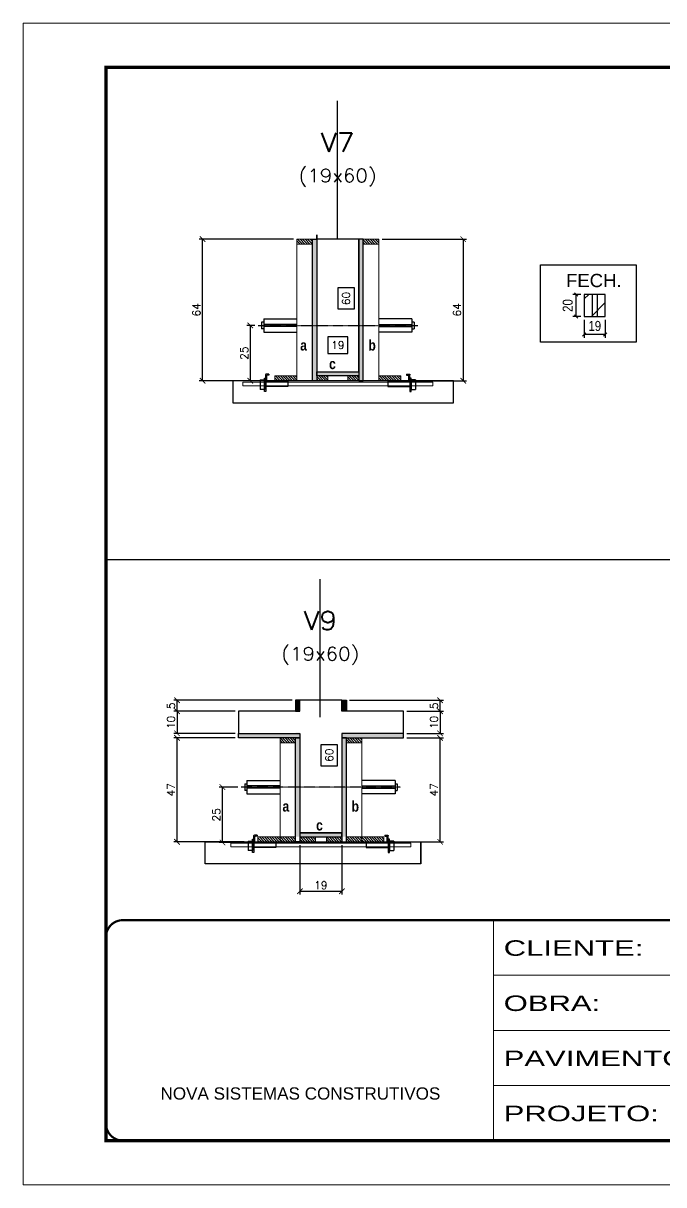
# Model space of a CAD drawing. Extents: x -10448 to -1189, y -11772 to 17235.
# Drawn here: x -8863 to -8284, y 4308 to 5358 of the extents above; entities that cross this region are included whole.
import ezdxf
from ezdxf.enums import TextEntityAlignment as Align

# ---------------------------------------------------------------- set-up
doc = ezdxf.new("R2010")
doc.units = 0
for name, pattern in [('CONTINUO', [0]), ('DASHED', [0.75, 0.5, -0.25]), ('HIDDEN', [0.375, 0.25, -0.125])]:
    doc.linetypes.add(name, pattern=pattern)
for name, color, linetype in [('5', 5, 'Continuous'), ('barrote', 251, 'Continuous'), ('COTA', 241, 'Continuous'), ('Cota Seção (2x)', 4, 'Continuous'), ('detalhes', 4, 'Continuous'), ('Painéis', 200, 'Continuous'), ('presilha', 1, 'Continuous'), ('Reaproveitamento', 251, 'Continuous'), ('SARR_2.2x7', 40, 'Continuous'), ('TENSOR', 3, 'Continuous'), ('Texto de Titulo', 7, 'Continuous'), ('Texto Qtd Sarr', 242, 'Continuous')]:
    doc.layers.add(name, color=color, linetype=linetype)
for name, color, linetype, lineweight in [('CONCRETO', 251, 'Continuous', 25), ('Folhas', 255, 'Continuous', 9), ('Hachura', 251, 'Continuous', 9), ('Madeira', 126, 'Continuous', 18), ('SARRAFO DE PRESSAO', 251, 'DASHED', 9), ('SCO-___-LAJ', 2, 'Continuous', 0), ('Texto Seção', 7, 'Continuous', 15)]:
    doc.layers.add(name, color=color, linetype=linetype, lineweight=lineweight)
doc.styles.add('ARIAL', font='arial.ttf')
doc.styles.add('COTA TECNICA-50', font='techl___.ttf', dxfattribs={"height": 9})
doc.styles.add('Romans', font='romans.shx')
doc.styles.get("Standard").update_dxf_attribs({"font": 'arial.ttf'})
doc.styles.add('TECNICA', font='techb___.ttf', dxfattribs={"height": 10})
doc.styles.add('Tecnologia', font='')
doc.styles.get('Tecnologia').set_extended_font_data('Forgotten Futurist')
doc.dimstyles.new('COTA PAINEL-50', dxfattribs={"dimtxt": 9, "dimasz": 3, "dimexe": 3, "dimexo": 3, "dimgap": 3, "dimtad": 1, "dimdec": 1, "dimzin": 12, "dimdsep": 46, "dimtxsty": 'COTA TECNICA-50', "dimblk1": 'OBLIQUE', "dimblk2": 'OBLIQUE', "dimsah": 1, "dimcen": 0.9, "dimclrd": 4, "dimclre": 4, "dimclrt": 240, "dimadec": 1, "dimazin": 3, "dimtfac": 1, "dimtdec": 1, "dimtmove": 0, "dimatfit": 3, "dimfxl": 1, "dimtolj": 1, "dimtzin": 12, "dimarcsym": 0})
doc.dimstyles.new('Cota Seção (2x)', dxfattribs={"dimtxt": 7, "dimasz": 5, "dimexe": 3, "dimexo": 3, "dimgap": 2, "dimtad": 3, "dimdec": 1, "dimlfac": 0.5, "dimzin": 12, "dimdsep": 46, "dimtxsty": 'Romans', "dimblk": 'ARCHTICK', "dimcen": 0, "dimclrd": 4, "dimclre": 4, "dimclrt": 1, "dimadec": 1, "dimazin": 3, "dimtfac": 1, "dimtdec": 1, "dimtmove": 0, "dimatfit": 3, "dimldrblk": 'OBLIQUE', "dimfxl": 1, "dimtolj": 1, "dimtzin": 12, "dimarcsym": 0})
doc.dimstyles.new('Cota Seção interna', dxfattribs={"dimtxt": 7, "dimasz": 6, "dimexe": 0.18, "dimexo": 2, "dimgap": -4, "dimtad": 3, "dimdec": 1, "dimlfac": 0.5, "dimzin": 12, "dimdsep": 46, "dimtxsty": 'Romans', "dimblk": 'ARCHTICK', "dimcen": 0.09, "dimse1": 1, "dimse2": 1, "dimsd1": 1, "dimsd2": 1, "dimclrd": 180, "dimclre": 5, "dimclrt": 1, "dimadec": 0, "dimazin": 3, "dimtfac": 1, "dimtdec": 1, "dimtofl": 0, "dimtmove": 0, "dimatfit": 3, "dimldrblk": 'ARCHTICK', "dimfxl": 1, "dimtolj": 1, "dimtzin": 0, "dimarcsym": 0})

# ---------------------------------------------------------------- blocks, each defined once
blk = doc.blocks.new('9999999999')
at = {"color": 30, "linetype": 'CONTINUO'}
for p, q in [((98564.6, 34230.2), (98564.6, 34429.4)), ((98564.6, 34379.6), (99584, 34379.6)), ((98564.6, 34329.8), (99488, 34329.8)), ((98564.6, 34280), (99488, 34280))]:
    blk.add_line(p, q, dxfattribs=at)
at = {"color": 30, "linetype": 'CONTINUO', "const_width": 2}
blk.add_lwpolyline([(99584, 34230.2), (99584, 34414.4, 0.414214), (99569, 34429.4), (98229, 34429.4, 0.414214), (98214, 34414.4), (98214, 34245.2, 0.414214), (98229, 34230.2), (99584, 34230.2)], format="xyb", dxfattribs=at)
at = {"layer": 'Folhas'}
blk.add_lwpolyline([(98139, 34190.2), (99624, 34190.2), (99624, 35240.2), (98139, 35240.2)], close=True, dxfattribs=at)
at = {"layer": 'Folhas', "color": 30, "const_width": 3}
blk.add_lwpolyline([(98214, 34230.2), (99584, 34230.2), (99584, 35200.2), (98214, 35200.2)], close=True, dxfattribs=at)
at = {"color": 7, "linetype": 'Continuous', "ltscale": 5, "style": 'ARIAL'}
blk.add_text('NOVA SISTEMAS CONSTRUTIVOS', height=11.059, dxfattribs=at).set_placement((98263.2, 34267.2))
at = {"layer": 'Folhas', "color": 7, "style": 'Tecnologia', "width": 1.5}
for s, p in [('CLIENTE:', (98573.7, 34397.2)), ('OBRA:', (98573.7, 34347.3)), ('PAVIMENTO:', (98573.7, 34297.5)), ('PROJETO:', (98573.7, 34247.7))]:
    blk.add_text(s, height=14, dxfattribs=at).set_placement(p)
blk = doc.blocks.new('_ArchTick')
at = {"color": 0, "linetype": 'ByBlock', "const_width": 0.15}
blk.add_lwpolyline([(-0.5, -0.5), (0.5, 0.5)], dxfattribs=at)
blk = doc.blocks.new('*D661')
at = {"layer": 'COTA', "color": 4, "lineweight": -2, "transparency": 16777216}
for p, q in [((-8516.3, 4712.5), (-8483.1, 4712.5)), ((-8486.1, 4618.5), (-8486.1, 4712.5)), ((-8533.9, 4618.5), (-8483.1, 4618.5))]:
    blk.add_line(p, q, dxfattribs=at)
at = {"layer": 'Defpoints', "color": 0, "transparency": 16777216}
for p in [(-8519.3, 4712.5), (-8486.1, 4712.5), (-8536.9, 4618.5)]:
    blk.add_point(p, dxfattribs=at)
at = {"layer": 'COTA', "color": 4, "lineweight": -2, "transparency": 16777216, "xscale": 5, "yscale": 5, "zscale": 5}
for p, rotation in [((-8486.1, 4712.5), 90), ((-8486.1, 4618.5), 270)]:
    blk.add_blockref('_ArchTick', p, dxfattribs=dict(at, rotation=rotation))
at = {"layer": 'COTA', "color": 1, "transparency": 16777216, "insert": (-8491.6, 4665.5), "char_height": 7, "attachment_point": 5, "rotation": 90, "style": 'Romans'}
blk.add_mtext('\\A1;47', dxfattribs=at)
blk = doc.blocks.new('_Oblique')
at = {"color": 0, "linetype": 'ByBlock', "lineweight": -2}
blk.add_line((-0.5, -0.5), (0.5, 0.5), dxfattribs=at)
blk = doc.blocks.new('*D662')
at = {"layer": 'COTA', "color": 4, "lineweight": -2, "transparency": 16777216}
for p, q in [((-8516.3, 4736.5), (-8483.1, 4736.5)), ((-8486.1, 4736.5), (-8486.1, 4716.5)), ((-8516.3, 4716.5), (-8483.1, 4716.5))]:
    blk.add_line(p, q, dxfattribs=at)
at = {"layer": 'Defpoints', "color": 0, "transparency": 16777216}
for p in [(-8519.3, 4736.5), (-8519.3, 4716.5), (-8486.1, 4716.5)]:
    blk.add_point(p, dxfattribs=at)
at = {"layer": 'COTA', "color": 4, "lineweight": -2, "transparency": 16777216, "xscale": 5, "yscale": 5, "zscale": 5}
for p, rotation in [((-8486.1, 4736.5), 90), ((-8486.1, 4716.5), 270)]:
    blk.add_blockref('_ArchTick', p, dxfattribs=dict(at, rotation=rotation))
at = {"layer": 'COTA', "color": 1, "transparency": 16777216, "insert": (-8491.6, 4726.5), "char_height": 7, "attachment_point": 5, "rotation": 90, "style": 'Romans'}
blk.add_mtext('\\A1;10', dxfattribs=at)
blk = doc.blocks.new('*D663')
at = {"layer": 'COTA', "color": 4, "lineweight": -2, "transparency": 16777216}
for p, q in [((-8671.5, 4712.5), (-8727.1, 4712.5)), ((-8724.1, 4618.5), (-8724.1, 4712.5)), ((-8663.5, 4618.5), (-8727.1, 4618.5))]:
    blk.add_line(p, q, dxfattribs=at)
at = {"layer": 'Defpoints', "color": 0, "transparency": 16777216}
for p in [(-8724.1, 4712.5), (-8668.5, 4712.5), (-8660.5, 4618.5)]:
    blk.add_point(p, dxfattribs=at)
at = {"layer": 'COTA', "color": 4, "lineweight": -2, "transparency": 16777216, "xscale": 5, "yscale": 5, "zscale": 5}
for p, rotation in [((-8724.1, 4712.5), 90), ((-8724.1, 4618.5), 270)]:
    blk.add_blockref('_ArchTick', p, dxfattribs=dict(at, rotation=rotation))
at = {"layer": 'COTA', "color": 1, "transparency": 16777216, "insert": (-8729.6, 4665.5), "char_height": 7, "attachment_point": 5, "rotation": 90, "style": 'Romans'}
blk.add_mtext('\\A1;47', dxfattribs=at)
blk = doc.blocks.new('*D664')
at = {"layer": 'Cota Seção (2x)', "color": 180, "lineweight": -2, "transparency": 16777216}
for p, q in [((-8578.9, 4706.3), (-8593.9, 4706.3)), ((-8593.9, 4706.3), (-8593.9, 4687.3)), ((-8578.9, 4687.3), (-8578.9, 4706.3)), ((-8593.9, 4687.3), (-8578.9, 4687.3))]:
    blk.add_line(p, q, dxfattribs=at)
at = {"layer": 'Defpoints', "color": 0, "transparency": 16777216}
for p in [(-8574.9, 4746.5), (-8574.9, 4746.5), (-8574.9, 4626.5)]:
    blk.add_point(p, dxfattribs=at)
at = {"layer": 'Cota Seção (2x)', "color": 1, "transparency": 16777216, "insert": (-8586.4, 4696.8), "char_height": 7, "attachment_point": 5, "rotation": 90, "style": 'Romans'}
blk.add_mtext('\\A1;60', dxfattribs=at)
blk = doc.blocks.new('PRESILHA METÁLICA 1')
at = {"layer": 'presilha'}
for p, q in [((7.5, 10.6), (7.5, 19.9)), ((12, 21), (8.6, 21)), ((9, 11.6), (9, 18.9)), ((12, 19.5), (9.6, 19.5)), ((12, 21), (12, 19.5)), ((0, 13), (6, 13)), ((0, 13), (0, 0)), ((6, 0), (0, 0)), ((6, 15.5), (7.5, 15.5)), ((6, -2.5), (6, 15.5)), ((6, 13), (6, 0)), ((7.5, 15.5), (7.5, -2.5)), ((37.5, 4.1), (7.5, 4.1)), ((37.5, 11), (9.6, 11)), ((37.5, 11), (37.5, 4.1)), ((7.5, -2.5), (6, -2.5))]:
    blk.add_line(p, q, dxfattribs=at)
for centre, radius, start, end in [((8.6, 19.9), 1.14, 90, 180), ((9.6, 18.9), 0.57, 90, 180), ((9.6, 11.6), 0.57, 180, 270)]:
    blk.add_arc(centre, radius, start, end, dxfattribs=at)
blk = doc.blocks.new('*D665')
at = {"layer": 'COTA', "color": 4, "lineweight": -2, "transparency": 16777216}
for p, q in [((-8612.9, 4615.5), (-8612.9, 4570.8)), ((-8574.9, 4615.5), (-8574.9, 4570.8)), ((-8612.9, 4573.8), (-8574.9, 4573.8))]:
    blk.add_line(p, q, dxfattribs=at)
at = {"layer": 'Defpoints', "color": 0, "transparency": 16777216}
for p in [(-8612.9, 4618.5), (-8574.9, 4618.5), (-8574.9, 4573.8)]:
    blk.add_point(p, dxfattribs=at)
at = {"layer": 'COTA', "color": 4, "lineweight": -2, "transparency": 16777216, "xscale": 5, "yscale": 5, "zscale": 5, "rotation": 180}
blk.add_blockref('_ArchTick', (-8612.9, 4573.8), dxfattribs=at)
at = {"layer": 'COTA', "color": 4, "lineweight": -2, "transparency": 16777216, "xscale": 5, "yscale": 5, "zscale": 5}
blk.add_blockref('_ArchTick', (-8574.9, 4573.8), dxfattribs=at)
at = {"layer": 'COTA', "color": 1, "transparency": 16777216, "insert": (-8593.9, 4579.3), "char_height": 7, "attachment_point": 5, "style": 'Romans'}
blk.add_mtext('\\A1;19', dxfattribs=at)
blk = doc.blocks.new('*D1739')
at = {"layer": 'COTA', "color": 4, "lineweight": -2, "transparency": 16777216}
for p, q in [((-8671.5, 4736.5), (-8727.1, 4736.5)), ((-8724.1, 4736.5), (-8724.1, 4716.5)), ((-8671.5, 4716.5), (-8727.1, 4716.5))]:
    blk.add_line(p, q, dxfattribs=at)
at = {"layer": 'Defpoints', "color": 0, "transparency": 16777216}
for p in [(-8668.5, 4736.5), (-8724.1, 4716.5), (-8668.5, 4716.5)]:
    blk.add_point(p, dxfattribs=at)
at = {"layer": 'COTA', "color": 4, "lineweight": -2, "transparency": 16777216, "xscale": 5, "yscale": 5, "zscale": 5}
for p, rotation in [((-8724.1, 4736.5), 90), ((-8724.1, 4716.5), 270)]:
    blk.add_blockref('_ArchTick', p, dxfattribs=dict(at, rotation=rotation))
at = {"layer": 'COTA', "color": 1, "transparency": 16777216, "insert": (-8729.6, 4726.5), "char_height": 7, "attachment_point": 5, "rotation": 90, "style": 'Romans'}
blk.add_mtext('\\A1;10', dxfattribs=at)
blk = doc.blocks.new('*D1740')
at = {"layer": 'COTA', "color": 4, "lineweight": -2, "transparency": 16777216}
for p, q in [((-8567.9, 4746.5), (-8483.1, 4746.5)), ((-8486.1, 4736.5), (-8486.1, 4746.5)), ((-8516.3, 4736.5), (-8483.1, 4736.5))]:
    blk.add_line(p, q, dxfattribs=at)
at = {"layer": 'Defpoints', "color": 0, "transparency": 16777216}
for p in [(-8570.9, 4746.5), (-8486.1, 4746.5), (-8519.3, 4736.5)]:
    blk.add_point(p, dxfattribs=at)
at = {"layer": 'COTA', "color": 4, "lineweight": -2, "transparency": 16777216, "xscale": 5, "yscale": 5, "zscale": 5}
for p, rotation in [((-8486.1, 4746.5), 90), ((-8486.1, 4736.5), 270)]:
    blk.add_blockref('_ArchTick', p, dxfattribs=dict(at, rotation=rotation))
at = {"layer": 'COTA', "color": 1, "transparency": 16777216, "insert": (-8491.6, 4741.5), "char_height": 7, "attachment_point": 5, "rotation": 90, "style": 'Romans'}
blk.add_mtext('\\A1;5', dxfattribs=at)
blk = doc.blocks.new('titulo1')
at = {"layer": 'Defpoints', "color": 252, "linetype": 'HIDDEN', "ltscale": 2}
blk.add_line((0, 0), (0, 125), dxfattribs=at)
at = {"layer": 'Defpoints', "style": 'Romans', "oblique": 15}
blk.add_attdef('FOLHA', text='', height=10, dxfattribs=at).set_placement((0, 15.6), align=Align.MIDDLE_CENTER)
at = {"layer": 'Texto Qtd Sarr', "color": 3, "style": 'Romans', "oblique": 15}
for tag, height, p in [('TITULO', 17, (0, 71.4)), ('SEÇÃO', 12, (0, 41.5))]:
    blk.add_attdef(tag, text='', height=height, dxfattribs=at).set_placement(p, align=Align.MIDDLE_CENTER)
blk = doc.blocks.new('*D1741')
at = {"layer": 'COTA', "color": 4, "lineweight": -2, "transparency": 16777216}
for p, q in [((-8619.9, 4746.5), (-8727.1, 4746.5)), ((-8724.1, 4736.5), (-8724.1, 4746.5)), ((-8671.5, 4736.5), (-8727.1, 4736.5))]:
    blk.add_line(p, q, dxfattribs=at)
at = {"layer": 'Defpoints', "color": 0, "transparency": 16777216}
for p in [(-8724.1, 4746.5), (-8616.9, 4746.5), (-8668.5, 4736.5)]:
    blk.add_point(p, dxfattribs=at)
at = {"layer": 'COTA', "color": 4, "lineweight": -2, "transparency": 16777216, "xscale": 5, "yscale": 5, "zscale": 5}
for p, rotation in [((-8724.1, 4746.5), 90), ((-8724.1, 4736.5), 270)]:
    blk.add_blockref('_ArchTick', p, dxfattribs=dict(at, rotation=rotation))
at = {"layer": 'COTA', "color": 1, "transparency": 16777216, "insert": (-8729.6, 4741.5), "char_height": 7, "attachment_point": 5, "rotation": 90, "style": 'Romans'}
blk.add_mtext('\\A1;5', dxfattribs=at)
blk = doc.blocks.new('*D1742')
at = {"layer": 'COTA', "color": 4, "lineweight": -2, "transparency": 16777216}
for p, q in [((-8669.2, 4668), (-8686, 4668)), ((-8683, 4617.9), (-8683, 4668)), ((-8656.4, 4617.9), (-8686, 4617.9))]:
    blk.add_line(p, q, dxfattribs=at)
at = {"layer": 'Defpoints', "color": 0, "transparency": 16777216}
for p in [(-8683, 4668), (-8666.2, 4668), (-8653.4, 4617.9)]:
    blk.add_point(p, dxfattribs=at)
at = {"layer": 'COTA', "color": 4, "lineweight": -2, "transparency": 16777216, "xscale": 5, "yscale": 5, "zscale": 5}
for p, rotation in [((-8683, 4668), 90), ((-8683, 4617.9), 270)]:
    blk.add_blockref('_ArchTick', p, dxfattribs=dict(at, rotation=rotation))
at = {"layer": 'COTA', "color": 1, "transparency": 16777216, "insert": (-8688.5, 4642.9), "char_height": 7, "attachment_point": 5, "rotation": 90, "style": 'Romans'}
blk.add_mtext('\\A1;25', dxfattribs=at)
blk = doc.blocks.new('*D826')
at = {"layer": 'COTA', "color": 4, "linetype": 'ByBlock', "lineweight": -2, "transparency": 16777216}
for p, q in [((-8355.6, 5090.3), (-8355.6, 5074.2)), ((-8336.6, 5090.3), (-8336.6, 5074.2)), ((-8336.6, 5077.2), (-8355.6, 5077.2))]:
    blk.add_line(p, q, dxfattribs=at)
at = {"layer": 'Defpoints', "color": 0, "linetype": 'ByBlock', "transparency": 16777216}
for p in [(-8355.6, 5093.3), (-8336.6, 5093.3), (-8355.6, 5077.2)]:
    blk.add_point(p, dxfattribs=at)
at = {"layer": 'COTA', "color": 4, "linetype": 'ByBlock', "lineweight": -2, "transparency": 16777216, "xscale": 3, "yscale": 3, "zscale": 3, "rotation": 180}
blk.add_blockref('_Oblique', (-8355.6, 5077.2), dxfattribs=at)
at = {"layer": 'COTA', "color": 4, "linetype": 'ByBlock', "lineweight": -2, "transparency": 16777216, "xscale": 3, "yscale": 3, "zscale": 3}
blk.add_blockref('_Oblique', (-8336.6, 5077.2), dxfattribs=at)
at = {"layer": 'COTA', "color": 240, "linetype": 'ByBlock', "transparency": 16777216, "insert": (-8346.1, 5084.8), "char_height": 9, "attachment_point": 5, "style": 'COTA TECNICA-50'}
blk.add_mtext('\\A1;19', dxfattribs=at)
blk = doc.blocks.new('*D827')
at = {"layer": 'COTA', "color": 4, "linetype": 'ByBlock', "lineweight": -2, "transparency": 16777216}
for p, q in [((-8358.6, 5113.3), (-8366, 5113.3)), ((-8363, 5093.3), (-8363, 5113.3)), ((-8358.6, 5093.3), (-8366, 5093.3))]:
    blk.add_line(p, q, dxfattribs=at)
at = {"layer": 'Defpoints', "color": 0, "linetype": 'ByBlock', "transparency": 16777216}
for p in [(-8363, 5113.3), (-8355.6, 5113.3), (-8355.6, 5093.3)]:
    blk.add_point(p, dxfattribs=at)
at = {"layer": 'COTA', "color": 4, "linetype": 'ByBlock', "lineweight": -2, "transparency": 16777216, "xscale": 3, "yscale": 3, "zscale": 3}
for p, rotation in [((-8363, 5113.3), 90), ((-8363, 5093.3), 270)]:
    blk.add_blockref('_Oblique', p, dxfattribs=dict(at, rotation=rotation))
at = {"layer": 'COTA', "color": 240, "linetype": 'ByBlock', "transparency": 16777216, "insert": (-8370.6, 5103.3), "char_height": 9, "attachment_point": 5, "rotation": 90, "style": 'COTA TECNICA-50'}
blk.add_mtext('\\A1;20', dxfattribs=at)
blk = doc.blocks.new('*D828')
at = {"layer": 'COTA', "color": 4, "lineweight": -2, "transparency": 16777216}
for p, q in [((-8618.6, 5163.3), (-8704, 5163.3)), ((-8701, 5035.3), (-8701, 5163.3)), ((-8638.6, 5035.3), (-8704, 5035.3))]:
    blk.add_line(p, q, dxfattribs=at)
at = {"layer": 'Defpoints', "color": 0, "transparency": 16777216}
for p in [(-8701, 5163.3), (-8615.6, 5163.3), (-8635.6, 5035.3)]:
    blk.add_point(p, dxfattribs=at)
at = {"layer": 'COTA', "color": 4, "lineweight": -2, "transparency": 16777216, "xscale": 5, "yscale": 5, "zscale": 5}
for p, rotation in [((-8701, 5163.3), 90), ((-8701, 5035.3), 270)]:
    blk.add_blockref('_ArchTick', p, dxfattribs=dict(at, rotation=rotation))
at = {"layer": 'COTA', "color": 1, "transparency": 16777216, "insert": (-8706.5, 5099.3), "char_height": 7, "attachment_point": 5, "rotation": 90, "style": 'Romans'}
blk.add_mtext('\\A1;64', dxfattribs=at)
blk = doc.blocks.new('*D829')
at = {"layer": 'Cota Seção (2x)', "color": 180, "lineweight": -2, "transparency": 16777216}
for p, q in [((-8563.6, 5119.2), (-8578.6, 5119.2)), ((-8578.6, 5119.2), (-8578.6, 5100.2)), ((-8563.6, 5100.2), (-8563.6, 5119.2)), ((-8578.6, 5100.2), (-8563.6, 5100.2))]:
    blk.add_line(p, q, dxfattribs=at)
at = {"layer": 'Defpoints', "color": 0, "transparency": 16777216}
for p in [(-8597.6, 5163.3), (-8559.6, 5163.3), (-8597.6, 5043.3)]:
    blk.add_point(p, dxfattribs=at)
at = {"layer": 'Cota Seção (2x)', "color": 1, "transparency": 16777216, "insert": (-8571.1, 5109.7), "char_height": 7, "attachment_point": 5, "rotation": 90, "style": 'Romans'}
blk.add_mtext('\\A1;60', dxfattribs=at)
blk = doc.blocks.new('*D830')
at = {"layer": 'COTA', "color": 4, "lineweight": -2, "transparency": 16777216}
for p, q in [((-8538.6, 5163.3), (-8462.2, 5163.3)), ((-8465.2, 5163.3), (-8465.2, 5035.3)), ((-8518.6, 5035.3), (-8462.2, 5035.3))]:
    blk.add_line(p, q, dxfattribs=at)
at = {"layer": 'Defpoints', "color": 0, "transparency": 16777216}
for p in [(-8541.6, 5163.3), (-8521.6, 5035.3), (-8465.2, 5035.3)]:
    blk.add_point(p, dxfattribs=at)
at = {"layer": 'COTA', "color": 4, "lineweight": -2, "transparency": 16777216, "xscale": 5, "yscale": 5, "zscale": 5}
for p, rotation in [((-8465.2, 5163.3), 90), ((-8465.2, 5035.3), 270)]:
    blk.add_blockref('_ArchTick', p, dxfattribs=dict(at, rotation=rotation))
at = {"layer": 'COTA', "color": 1, "transparency": 16777216, "insert": (-8470.7, 5099.3), "char_height": 7, "attachment_point": 5, "rotation": 90, "style": 'Romans'}
blk.add_mtext('\\A1;64', dxfattribs=at)
blk = doc.blocks.new('*D1925')
at = {"layer": 'COTA', "color": 4, "lineweight": -2, "transparency": 16777216}
for p, q in [((-8653.6, 5085.3), (-8660.8, 5085.3)), ((-8657.8, 5085.3), (-8657.8, 5035.3)), ((-8653.6, 5035.3), (-8660.8, 5035.3))]:
    blk.add_line(p, q, dxfattribs=at)
at = {"layer": 'Defpoints', "color": 0, "transparency": 16777216}
for p in [(-8650.6, 5085.3), (-8657.8, 5035.3), (-8650.6, 5035.3)]:
    blk.add_point(p, dxfattribs=at)
at = {"layer": 'COTA', "color": 4, "lineweight": -2, "transparency": 16777216, "xscale": 5, "yscale": 5, "zscale": 5}
for p, rotation in [((-8657.8, 5085.3), 90), ((-8657.8, 5035.3), 270)]:
    blk.add_blockref('_ArchTick', p, dxfattribs=dict(at, rotation=rotation))
at = {"layer": 'COTA', "color": 1, "transparency": 16777216, "insert": (-8663.3, 5060.3), "char_height": 7, "attachment_point": 5, "rotation": 90, "style": 'Romans'}
blk.add_mtext('\\A1;25', dxfattribs=at)
blk = doc.blocks.new('*D1926')
at = {"layer": 'Cota Seção (2x)', "color": 180, "lineweight": -2, "transparency": 16777216}
for p, q in [((-8569.6, 5075), (-8587.6, 5075)), ((-8587.6, 5075), (-8587.6, 5060)), ((-8569.6, 5060), (-8569.6, 5075)), ((-8587.6, 5060), (-8569.6, 5060))]:
    blk.add_line(p, q, dxfattribs=at)
at = {"layer": 'Defpoints', "color": 0, "transparency": 16777216}
for p in [(-8597.6, 5056), (-8597.6, 5043.3), (-8559.6, 5043.3)]:
    blk.add_point(p, dxfattribs=at)
at = {"layer": 'Cota Seção (2x)', "color": 1, "transparency": 16777216, "insert": (-8578.6, 5067.5), "char_height": 7, "attachment_point": 5, "style": 'Romans'}
blk.add_mtext('\\A1;19', dxfattribs=at)

msp = doc.modelspace()

# ---------------------------------------------------------------- hatches: boundary and pattern name
at = {"layer": 'Hachura'}
h = msp.add_hatch(dxfattribs=at)
h.set_pattern_fill('ANSI31', color=256, scale=0.5, angle=90, style=0)
h.set_pattern_definition([(135, (-31466.2491, 13466.5162), (-1.12253202, -1.12253202), [])])
h.paths.add_polyline_path([(-8615.63, 5163.27), (-8615.63, 5158.87), (-8601.63, 5158.87), (-8601.63, 5163.27)])
h = msp.add_hatch(color=256, dxfattribs=at)
h.dxf.hatch_style = 1
h.paths.add_polyline_path([(-8601.63, 5163.27), (-8597.63, 5163.27), (-8597.63, 5035.27), (-8601.63, 5035.27)])
h = msp.add_hatch(color=256, dxfattribs=at)
h.dxf.hatch_style = 1
h.paths.add_polyline_path([(-8555.63, 5163.27), (-8559.63, 5163.27), (-8559.63, 5035.27), (-8555.63, 5035.27)])
h = msp.add_hatch(dxfattribs=at)
h.set_pattern_fill('ANSI31', color=256, scale=0.5, angle=270, style=0)
h.set_pattern_definition([(315, (14512.9912, -3321.9713), (1.12253202, 1.12253202), [])])
h.paths.add_polyline_path([(-8541.63, 5163.27), (-8541.63, 5158.87), (-8555.63, 5158.87), (-8555.63, 5163.27)])
h = msp.add_hatch(color=256, dxfattribs=at)
h.dxf.hatch_style = 1
h.paths.add_polyline_path([(-8597.63, 5039.67), (-8597.63, 5043.27), (-8559.63, 5043.27), (-8559.63, 5039.67)])
h = msp.add_hatch(dxfattribs=at)
h.set_pattern_fill('ANSI31', color=256, scale=0.5, angle=270, style=0)
h.set_pattern_definition([(315, (14348.9912, -3194.3713), (1.12253202, 1.12253202), [])])
h.paths.add_polyline_path([(-8635.63, 5035.27), (-8635.63, 5039.67), (-8615.63, 5039.67), (-8615.63, 5035.27)])
h = msp.add_hatch(dxfattribs=at)
h.set_pattern_fill('ANSI31', color=256, scale=0.5, angle=270, style=0)
h.set_pattern_definition([(315, (14358.9912, -3194.3713), (1.12253202, 1.12253202), [])])
h.paths.add_polyline_path([(-8597.63, 5035.27), (-8597.63, 5039.67), (-8587.63, 5039.67), (-8587.63, 5035.27)])
h = msp.add_hatch(dxfattribs=at)
h.set_pattern_fill('ANSI31', color=256, scale=0.5, angle=270, style=0)
h.set_pattern_definition([(315, (14334.9912, -3194.3713), (1.12253202, 1.12253202), [])])
h.paths.add_polyline_path([(-8569.63, 5035.27), (-8569.63, 5039.67), (-8559.63, 5039.67), (-8559.63, 5035.27)])
h = msp.add_hatch(dxfattribs=at)
h.set_pattern_fill('ANSI31', color=256, scale=0.5, angle=270, style=0)
h.set_pattern_definition([(315, (14368.9912, -3194.3713), (1.12253202, 1.12253202), [])])
h.paths.add_polyline_path([(-8521.63, 5035.27), (-8521.63, 5039.67), (-8541.63, 5039.67), (-8541.63, 5035.27)])
h = msp.add_hatch(color=256, dxfattribs=at)
h.dxf.hatch_style = 1
h.paths.add_polyline_path([(-8612.87, 4746.51), (-8616.87, 4746.51), (-8616.87, 4736.51), (-8612.87, 4736.51)])
h = msp.add_hatch(color=256, dxfattribs=at)
h.dxf.hatch_style = 1
h.paths.add_polyline_path([(-8574.87, 4746.51), (-8570.87, 4746.51), (-8570.87, 4736.51), (-8574.87, 4736.51)])
h = msp.add_hatch(color=256, dxfattribs=at)
h.dxf.hatch_style = 1
h.paths.add_polyline_path([(-8668.47, 4712.51), (-8668.47, 4716.51), (-8612.87, 4716.51), (-8612.87, 4712.51)])
h = msp.add_hatch(color=256, dxfattribs=at)
h.dxf.hatch_style = 1
h.paths.add_polyline_path([(-8616.87, 4717.11), (-8612.87, 4717.11), (-8612.87, 4623.11), (-8616.87, 4623.11)])
h = msp.add_hatch(color=256, dxfattribs=at)
h.dxf.hatch_style = 1
h.paths.add_polyline_path([(-8570.87, 4717.11), (-8574.87, 4717.11), (-8574.87, 4623.11), (-8570.87, 4623.11)])
h = msp.add_hatch(color=256, dxfattribs=at)
h.dxf.hatch_style = 1
h.paths.add_polyline_path([(-8519.27, 4712.51), (-8519.27, 4716.51), (-8574.87, 4716.51), (-8574.87, 4712.51)])
h = msp.add_hatch(dxfattribs=at)
h.set_pattern_fill('ANSI31', color=256, scale=0.5, angle=270, style=0)
h.set_pattern_definition([(315, (14346.5518, -3521.538), (1.12253202, 1.12253202), [])])
h.paths.add_polyline_path([(-8616.87, 4708.11), (-8616.87, 4712.51), (-8630.87, 4712.51), (-8630.87, 4708.11)])
h = msp.add_hatch(dxfattribs=at)
h.set_pattern_fill('ANSI31', color=256, scale=0.5, angle=270, style=0)
h.set_pattern_definition([(315, (14337.7518, -3521.538), (1.12253202, 1.12253202), [])])
h.paths.add_polyline_path([(-8570.87, 4708.11), (-8570.87, 4712.51), (-8556.87, 4712.51), (-8556.87, 4708.11)])
h = msp.add_hatch(dxfattribs=at)
h.set_pattern_fill('ANSI31', color=256, scale=0.5, angle=270, style=0)
h.set_pattern_definition([(315, (14352.5518, -3611.138), (1.12253202, 1.12253202), [])])
h.paths.add_polyline_path([(-8650.87, 4618.51), (-8650.87, 4622.91), (-8630.87, 4622.91), (-8630.87, 4618.51)])
h = msp.add_hatch(dxfattribs=at)
h.set_pattern_fill('ANSI31', color=256, scale=0.5, angle=270, style=0)
h.set_pattern_definition([(315, (14346.5518, -3611.138), (1.12253202, 1.12253202), [])])
h.paths.add_polyline_path([(-8616.87, 4618.51), (-8616.87, 4622.91), (-8630.87, 4622.91), (-8630.87, 4618.51)])
h = msp.add_hatch(color=256, dxfattribs=at)
h.dxf.hatch_style = 1
h.paths.add_polyline_path([(-8574.87, 4622.91), (-8574.87, 4626.51), (-8612.87, 4626.51), (-8612.87, 4622.91)])
h = msp.add_hatch(dxfattribs=at)
h.set_pattern_fill('ANSI31', color=256, scale=0.5, angle=270, style=0)
h.set_pattern_definition([(315, (14319.7518, -3611.138), (1.12253202, 1.12253202), [])])
h.paths.add_polyline_path([(-8598.87, 4618.51), (-8598.87, 4622.91), (-8612.87, 4622.91), (-8612.87, 4618.51)])
h = msp.add_hatch(dxfattribs=at)
h.set_pattern_fill('ANSI31', color=256, scale=0.5, angle=270, style=0)
h.set_pattern_definition([(315, (14343.7518, -3611.138), (1.12253202, 1.12253202), [])])
h.paths.add_polyline_path([(-8574.87, 4618.51), (-8574.87, 4622.91), (-8588.87, 4622.91), (-8588.87, 4618.51)])
h = msp.add_hatch(dxfattribs=at)
h.set_pattern_fill('ANSI31', color=256, scale=0.5, angle=270, style=0)
h.set_pattern_definition([(315, (14337.7518, -3611.138), (1.12253202, 1.12253202), [])])
h.paths.add_polyline_path([(-8570.87, 4618.51), (-8570.87, 4622.91), (-8556.87, 4622.91), (-8556.87, 4618.51)])
h = msp.add_hatch(dxfattribs=at)
h.set_pattern_fill('ANSI31', color=256, scale=0.5, angle=270, style=0)
h.set_pattern_definition([(315, (14334.9518, -3611.138), (1.12253202, 1.12253202), [])])
h.paths.add_polyline_path([(-8536.87, 4618.51), (-8536.87, 4622.91), (-8556.87, 4622.91), (-8556.87, 4618.51)])
at = {"layer": 'Reaproveitamento', "linetype": 'ByBlock'}
h = msp.add_hatch(dxfattribs=at)
h.set_pattern_fill('ANSI31', color=256, scale=5)
h.set_pattern_definition([(45, (-140306.021, -18426.95), (-11.2253202, 11.2253202), [])])
h.paths.add_polyline_path([(-8355.58, 5093.32), (-8336.58, 5093.32), (-8336.58, 5113.32), (-8355.58, 5113.32)])

# ---------------------------------------------------------------- linework, layer by layer
at = {"ltscale": 3}
for p, q in [((-8647.63, 5088.27), (-8647.63, 5082.27)), ((-8645.63, 5088.27), (-8647.63, 5088.27)), ((-8645.63, 5082.27), (-8647.63, 5082.27)), ((-8645.63, 5091.27), (-8645.63, 5079.27)), ((-8645.63, 5091.27), (-8615.63, 5091.27)), ((-8615.63, 5086.27), (-8645.63, 5086.27)), ((-8615.63, 5084.27), (-8645.63, 5084.27)), ((-8511.63, 5091.27), (-8541.63, 5091.27)), ((-8541.63, 5086.27), (-8511.63, 5086.27)), ((-8541.63, 5084.27), (-8511.63, 5084.27)), ((-8511.63, 5091.27), (-8511.63, 5079.27)), ((-8509.63, 5088.27), (-8511.63, 5088.27)), ((-8511.63, 5082.27), (-8509.63, 5082.27)), ((-8509.63, 5088.27), (-8509.63, 5082.27)), ((-8645.63, 5079.27), (-8615.63, 5079.27)), ((-8511.63, 5079.27), (-8541.63, 5079.27)), ((-8660.87, 4673.96), (-8660.87, 4661.96)), ((-8660.87, 4673.96), (-8630.87, 4673.96)), ((-8526.87, 4673.96), (-8556.87, 4673.96)), ((-8526.87, 4673.96), (-8526.87, 4661.96)), ((-8662.87, 4670.96), (-8662.87, 4664.96)), ((-8662.87, 4670.96), (-8660.87, 4670.96)), ((-8660.87, 4664.96), (-8662.87, 4664.96)), ((-8630.87, 4668.96), (-8660.87, 4668.96)), ((-8630.87, 4666.96), (-8660.87, 4666.96)), ((-8556.87, 4668.96), (-8526.87, 4668.96)), ((-8556.87, 4666.96), (-8526.87, 4666.96)), ((-8526.87, 4670.96), (-8524.87, 4670.96)), ((-8526.87, 4664.96), (-8524.87, 4664.96)), ((-8524.87, 4670.96), (-8524.87, 4664.96)), ((-8660.87, 4661.96), (-8630.87, 4661.96)), ((-8526.87, 4661.96), (-8556.87, 4661.96))]:
    msp.add_line(p, q, dxfattribs=at)
at = {"linetype": 'ByBlock'}
msp.add_lwpolyline([(-8395.3, 5140), (-8308.8, 5140), (-8308.8, 5070.21), (-8395.3, 5070.21)], close=True, dxfattribs=at)
at = {"layer": 'barrote'}
for points in [[(-8673.48, 5015.27), (-8473.9, 5015.27), (-8473.9, 5035.27), (-8673.48, 5035.27)], [(-8503.41, 4598.51), (-8698.6, 4598.51), (-8698.6, 4618.51), (-8503.41, 4618.51)]]:
    msp.add_lwpolyline(points, close=True, dxfattribs=at)
at = {"layer": 'CONCRETO'}
for p, q in [((-8574.87, 4746.51), (-8612.87, 4746.51)), ((-8612.87, 4736.51), (-8668.47, 4736.51)), ((-8668.47, 4736.51), (-8668.47, 4716.51)), ((-8519.27, 4736.51), (-8574.87, 4736.51)), ((-8519.27, 4716.51), (-8519.27, 4736.51)), ((-8668.47, 4716.51), (-8612.87, 4716.51)), ((-8612.87, 4716.51), (-8612.87, 4626.51)), ((-8519.27, 4716.51), (-8574.87, 4716.51)), ((-8574.87, 4716.51), (-8574.87, 4626.51)), ((-8612.87, 4626.51), (-8574.87, 4626.51)), ((-8630.87, 4618.51), (-8630.87, 4618.51)), ((-8612.87, 4618.51), (-8612.87, 4618.51)), ((-8556.87, 4618.51), (-8556.87, 4618.51))]:
    msp.add_line(p, q, dxfattribs=at)
msp.add_lwpolyline([(-8559.63, 5143.27), (-8559.63, 5163.27), (-8597.63, 5163.27), (-8597.63, 5167.27), (-8597.63, 5167.27), (-8597.63, 5043.27), (-8559.63, 5043.27), (-8559.63, 5143.27)], close=True, dxfattribs=at)
at = {"layer": 'COTA', "linetype": 'ByBlock'}
msp.add_line((-7418.28, 4873.51), (-8788.28, 4873.51), dxfattribs=at)
at = {"layer": 'detalhes', "color": 250}
msp.add_line((-8503.41, 4598.51), (-8503.41, 4618.51), dxfattribs=at)
at = {"layer": 'Madeira'}
for points in [[(-8615.63, 5163.27), (-8615.63, 5158.87), (-8601.63, 5158.87), (-8601.63, 5163.27)], [(-8615.63, 5035.27), (-8601.63, 5035.27), (-8601.63, 5163.27), (-8615.63, 5163.27)], [(-8541.63, 5163.27), (-8541.63, 5158.87), (-8555.63, 5158.87), (-8555.63, 5163.27)], [(-8541.63, 5163.27), (-8555.63, 5163.27), (-8555.63, 5035.27), (-8541.63, 5035.27)], [(-8635.63, 5035.27), (-8635.63, 5039.67), (-8615.63, 5039.67), (-8615.63, 5035.27)], [(-8597.63, 5035.27), (-8597.63, 5039.67), (-8587.63, 5039.67), (-8587.63, 5035.27)], [(-8569.63, 5035.27), (-8569.63, 5039.67), (-8559.63, 5039.67), (-8559.63, 5035.27)], [(-8521.63, 5035.27), (-8521.63, 5039.67), (-8541.63, 5039.67), (-8541.63, 5035.27)], [(-8616.87, 4708.11), (-8616.87, 4712.51), (-8630.87, 4712.51), (-8630.87, 4708.11)], [(-8616.87, 4712.51), (-8630.87, 4712.51), (-8630.87, 4618.51), (-8616.87, 4618.51)], [(-8570.87, 4708.11), (-8570.87, 4712.51), (-8556.87, 4712.51), (-8556.87, 4708.11)], [(-8570.87, 4712.51), (-8556.87, 4712.51), (-8556.87, 4618.51), (-8570.87, 4618.51)], [(-8650.87, 4618.51), (-8650.87, 4622.91), (-8630.87, 4622.91), (-8630.87, 4618.51)], [(-8616.87, 4618.51), (-8616.87, 4622.91), (-8630.87, 4622.91), (-8630.87, 4618.51)], [(-8598.87, 4618.51), (-8598.87, 4622.91), (-8612.87, 4622.91), (-8612.87, 4618.51)], [(-8574.87, 4618.51), (-8574.87, 4622.91), (-8588.87, 4622.91), (-8588.87, 4618.51)], [(-8570.87, 4618.51), (-8570.87, 4622.91), (-8556.87, 4622.91), (-8556.87, 4618.51)], [(-8536.87, 4618.51), (-8536.87, 4622.91), (-8556.87, 4622.91), (-8556.87, 4618.51)]]:
    msp.add_lwpolyline(points, close=True, dxfattribs=at)
at = {"layer": 'Painéis', "linetype": 'ByBlock'}
for p, q in [((-8355.58, 5113.32), (-8355.58, 5093.32)), ((-8336.58, 5113.32), (-8355.58, 5113.32)), ((-8336.58, 5093.32), (-8336.58, 5113.32)), ((-8355.58, 5093.32), (-8336.58, 5093.32))]:
    msp.add_line(p, q, dxfattribs=at)
at = {"layer": 'Painéis'}
for points in [[(-8601.63, 5163.27), (-8597.63, 5163.27), (-8597.63, 5035.27), (-8601.63, 5035.27)], [(-8555.63, 5163.27), (-8559.63, 5163.27), (-8559.63, 5035.27), (-8555.63, 5035.27)], [(-8597.63, 5039.67), (-8597.63, 5043.27), (-8559.63, 5043.27), (-8559.63, 5039.67)], [(-8612.87, 4746.51), (-8616.87, 4746.51), (-8616.87, 4736.51), (-8612.87, 4736.51)], [(-8574.87, 4746.51), (-8570.87, 4746.51), (-8570.87, 4736.51), (-8574.87, 4736.51)], [(-8668.47, 4712.51), (-8668.47, 4716.51), (-8612.87, 4716.51), (-8612.87, 4712.51)], [(-8519.27, 4712.51), (-8519.27, 4716.51), (-8574.87, 4716.51), (-8574.87, 4712.51)], [(-8616.87, 4712.51), (-8612.87, 4712.51), (-8612.87, 4618.51), (-8616.87, 4618.51)], [(-8570.87, 4712.51), (-8574.87, 4712.51), (-8574.87, 4618.51), (-8570.87, 4618.51)], [(-8574.87, 4622.91), (-8574.87, 4626.51), (-8612.87, 4626.51), (-8612.87, 4622.91)]]:
    msp.add_lwpolyline(points, close=True, dxfattribs=at)
at = {"layer": 'SARR_2.2x7', "linetype": 'Continuous'}
for p, q in [((-8348.58, 5113.32), (-8348.58, 5093.32)), ((-8343.58, 5093.32), (-8343.58, 5113.32))]:
    msp.add_line(p, q, dxfattribs=at)
at = {"layer": 'SCO-___-LAJ', "color": 1}
for points in [[(-8664.48, 5033.94), (-8492.78, 5033.94), (-8492.78, 5030.74), (-8664.48, 5030.74)], [(-8512.42, 4617.17), (-8675.32, 4617.17), (-8675.32, 4613.97), (-8512.42, 4613.97)]]:
    msp.add_lwpolyline(points, close=True, dxfattribs=at)
at = {"layer": 'TENSOR', "linetype": 'HIDDEN', "ltscale": 0.5}
for p, q in [((-8650.63, 5085.27), (-8506.33, 5085.27)), ((-8521.87, 4667.96), (-8666.17, 4667.96))]:
    msp.add_line(p, q, dxfattribs=at)

# ---------------------------------------------------------------- block references
at = {"layer": 'presilha', "yscale": 0.6666666666666666, "zscale": 0.6666666666666666}
for p, xscale in [((-8648.9, 5027.31), 0.6666666666666666), ((-8508.36, 5027.31), -0.6666666666666666), ((-8659.74, 4610.54), 0.6666666666666666), ((-8528, 4610.54), -0.6666666666666666)]:
    msp.add_blockref('PRESILHA METÁLICA 1', p, dxfattribs=dict(at, xscale=xscale))
at = {"layer": 'SARRAFO DE PRESSAO', "color": 6, "linetype": 'ByBlock'}
msp.add_blockref('9999999999', (-107002.26, -29881.73), dxfattribs=at)
at = {"layer": 'Texto Seção'}
ref = msp.add_blockref('titulo1', (-8578.82, 5163.27), dxfattribs=at)
ref.add_attrib('TITULO', 'V7', dxfattribs={"layer": 'Texto de Titulo', "color": 7, "height": 17, "style": 'Romans', "width": 1.1}).set_placement((-8578.82, 5250.77), align=Align.MIDDLE_CENTER)
ref.add_attrib('SEÇÃO', '(19x60)', dxfattribs={"layer": 'Texto de Titulo', "color": 7, "height": 12, "style": 'Romans', "width": 1.1}).set_placement((-8578.82, 5220.77), align=Align.MIDDLE_CENTER)
ref = msp.add_blockref('titulo1', (-8594.49, 4731.03), dxfattribs=at)
ref.add_attrib('TITULO', 'V9', dxfattribs={"layer": 'Texto de Titulo', "color": 7, "height": 17, "style": 'Romans', "width": 1.1}).set_placement((-8594.49, 4818.53), align=Align.MIDDLE_CENTER)
ref.add_attrib('SEÇÃO', '(19x60)', dxfattribs={"layer": 'Texto de Titulo', "color": 7, "height": 12, "style": 'Romans', "width": 1.1}).set_placement((-8594.49, 4788.53), align=Align.MIDDLE_CENTER)

# ---------------------------------------------------------------- texts
at = {"layer": '5', "color": 7, "linetype": 'Continuous'}
msp.add_text('FECH.', height=12, rotation=359.99996, dxfattribs=at).set_placement((-8372.16, 5119.91))
at = {"layer": 'detalhes', "style": 'TECNICA'}
for s, p in [('b', (-8550.99, 5062.6)), ('a', (-8612.68, 5062.61)), ('c', (-8586.55, 5045.77)), ('a', (-8628.7, 4645.84)), ('b', (-8566.15, 4645.83)), ('c', (-8598.27, 4628.74))]:
    msp.add_text(s, height=9.6, dxfattribs=at).set_placement(p)

# ---------------------------------------------------------------- dimensions: what is measured, and where the dimension line sits
at = {"layer": 'COTA'}
for base, p1, p2, picture, middle in [((-8701, 5163.27), (-8635.63, 5035.27), (-8615.63, 5163.27), '*D828', (-8706.5, 5099.27)), ((-8465.17, 5035.27), (-8541.63, 5163.27), (-8521.63, 5035.27), '*D830', (-8470.67, 5099.27)), ((-8657.83, 5035.27), (-8650.63, 5085.27), (-8650.63, 5035.27), '*D1925', (-8663.33, 5060.27)), ((-8724.14, 4746.51), (-8668.47, 4736.51), (-8616.87, 4746.51), '*D1741', (-8729.64, 4741.51)), ((-8486.06, 4746.51), (-8519.27, 4736.51), (-8570.87, 4746.51), '*D1740', (-8491.56, 4741.51)), ((-8724.14, 4716.51), (-8668.47, 4736.51), (-8668.47, 4716.51), '*D1739', (-8729.64, 4726.51)), ((-8486.06, 4716.51), (-8519.27, 4736.51), (-8519.27, 4716.51), '*D662', (-8491.56, 4726.51)), ((-8724.14, 4712.51), (-8660.47, 4618.51), (-8668.47, 4712.51), '*D663', (-8729.64, 4665.51)), ((-8486.06, 4712.51), (-8536.87, 4618.51), (-8519.27, 4712.51), '*D661', (-8491.56, 4665.51)), ((-8682.96, 4667.96), (-8653.36, 4617.87), (-8666.17, 4667.96), '*D1742', (-8688.46, 4642.91))]:
    dim = msp.add_linear_dim(base=base, p1=p1, p2=p2, angle=90, dimstyle='Cota Seção (2x)', dxfattribs=at)
    dim.commit()
    dim.dimension.update_dxf_attribs({"geometry": picture, "text_midpoint": middle})
at = {"layer": 'COTA', "linetype": 'ByBlock'}
dim = msp.add_linear_dim(base=(-8363.01, 5113.32), p1=(-8355.58, 5093.32), p2=(-8355.58, 5113.32), angle=90, dimstyle='COTA PAINEL-50', dxfattribs=at)
dim.commit()
dim.dimension.update_dxf_attribs({"geometry": '*D827', "text_midpoint": (-8370.6, 5103.32)})
dim = msp.add_linear_dim(base=(-8355.58, 5077.25), p1=(-8336.58, 5093.32), p2=(-8355.58, 5093.32), dimstyle='COTA PAINEL-50', dxfattribs=at)
dim.commit()
dim.dimension.update_dxf_attribs({"geometry": '*D826', "text_midpoint": (-8346.08, 5084.83)})
at = {"layer": 'COTA'}
dim = msp.add_linear_dim(base=(-8574.87, 4573.78), p1=(-8612.87, 4618.51), p2=(-8574.87, 4618.51), dimstyle='Cota Seção (2x)', dxfattribs=at)
dim.commit()
dim.dimension.update_dxf_attribs({"geometry": '*D665', "text_midpoint": (-8593.87, 4579.28)})
at = {"layer": 'Cota Seção (2x)'}
for base, p1, p2, picture, middle in [((-8559.63, 5163.27), (-8597.63, 5043.27), (-8597.63, 5163.27), '*D829', (-8559.63, 5109.74)), ((-8574.87, 4746.51), (-8574.87, 4626.51), (-8574.87, 4746.51), '*D664', (-8574.87, 4696.78))]:
    dim = msp.add_linear_dim(base=base, p1=p1, p2=p2, angle=90, dimstyle='Cota Seção interna', dxfattribs=at)
    dim.commit()
    dim.dimension.update_dxf_attribs({"geometry": picture, "text_midpoint": middle, "dimtype": 160})
dim = msp.add_linear_dim(base=(-8597.63, 5055.96), p1=(-8559.63, 5043.27), p2=(-8597.63, 5043.27), dimstyle='Cota Seção interna', dxfattribs=at)
dim.commit()
dim.dimension.update_dxf_attribs({"geometry": '*D1926', "text_midpoint": (-8578.63, 5067.46)})

doc.saveas('drawing.dxf')
